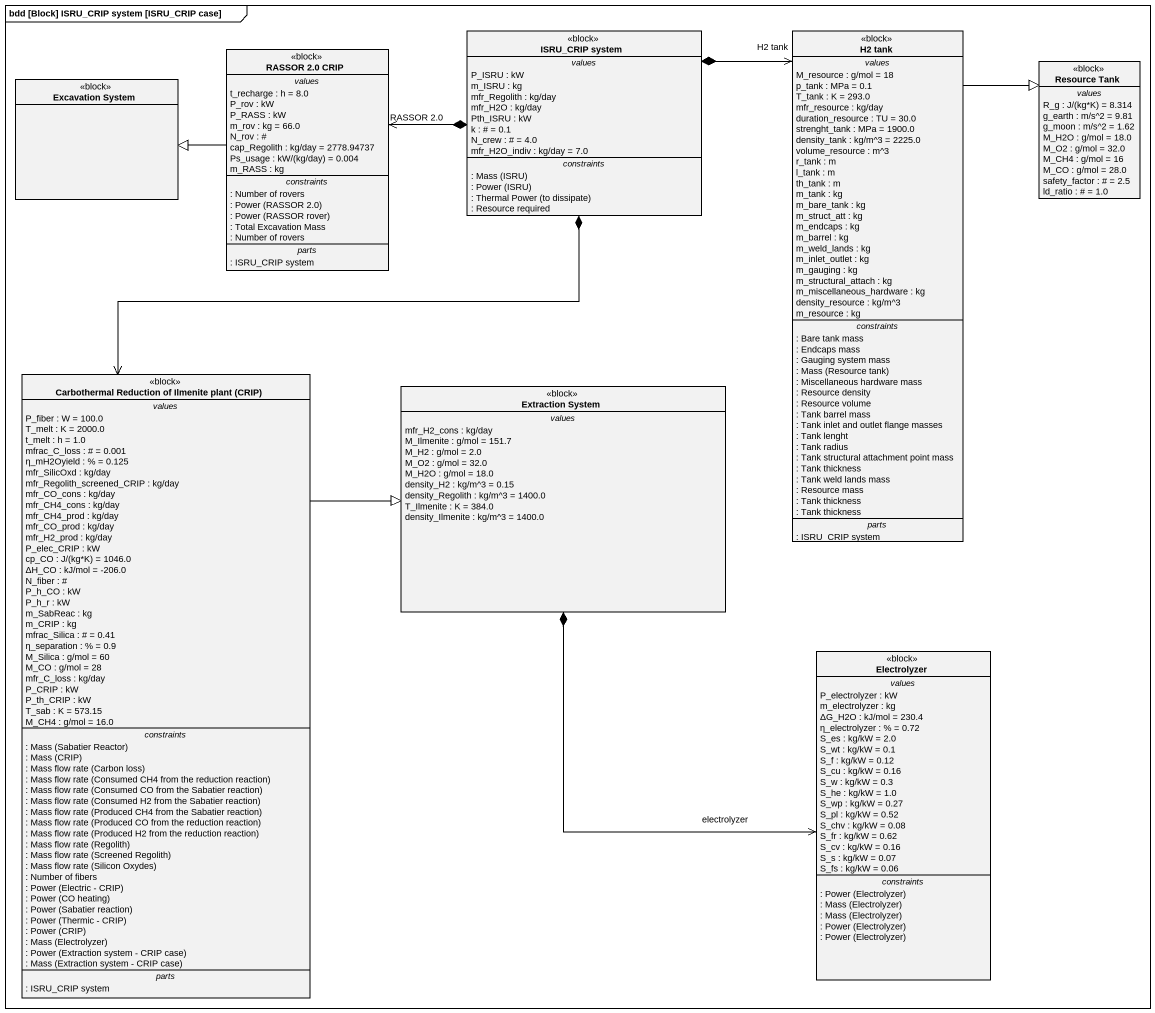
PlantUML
@startuml
mainframe bdd [Block] ISRU_CRIP system [ISRU_CRIP case]
hide circle
hide empty members
class "ISRU_CRIP system" as ISRU_CRIP_system <<block>> {
  -- values --
  P_ISRU : kW
  m_ISRU : kg
  mfr_Regolith : kg/day
  mfr_H2O : kg/day
  Pth_ISRU : kW
  k : # = 0.1
  N_crew : # = 4.0
  mfr_H2O_indiv : kg/day = 7.0
  -- constraints --
  {field} : Mass (ISRU)
  {field} : Power (ISRU)
  {field} : Thermal Power (to dissipate)
  : Resource required
}
class "H2 tank" as H2_tank <<block>> {
  -- values --
  M_resource : g/mol = 18
  p_tank : MPa = 0.1
  T_tank : K = 293.0
  mfr_resource : kg/day
  duration_resource : TU = 30.0
  strenght_tank : MPa = 1900.0
  density_tank : kg/m^3 = 2225.0
  volume_resource : m^3
  r_tank : m
  l_tank : m
  th_tank : m
  m_tank : kg
  m_bare_tank : kg
  m_struct_att : kg
  m_endcaps : kg
  m_barrel : kg
  m_weld_lands : kg
  m_inlet_outlet : kg
  m_gauging : kg
  m_structural_attach : kg
  m_miscellaneous_hardware : kg
  density_resource : kg/m^3
  m_resource : kg
  -- constraints --
  : Bare tank mass
  : Endcaps mass
  : Gauging system mass
  {field} : Mass (Resource tank)
  : Miscellaneous hardware mass
  : Resource density
  : Resource volume
  : Tank barrel mass
  : Tank inlet and outlet flange masses
  : Tank lenght
  : Tank radius
  : Tank structural attachment point mass
  : Tank thickness
  : Tank weld lands mass
  : Resource mass
  : Tank thickness
  : Tank thickness
  -- parts --
  : ISRU_CRIP system
}
class "RASSOR 2.0 CRIP" as RASSOR_2_0_CRIP <<block>> {
  -- values --
  t_recharge : h = 8.0
  P_rov : kW
  P_RASS : kW
  m_rov : kg = 66.0
  N_rov : #
  cap_Regolith : kg/day = 2778.94737
  {field} Ps_usage : kW/(kg/day) = 0.004
  m_RASS : kg
  -- constraints --
  : Number of rovers
  {field} : Power (RASSOR 2.0)
  {field} : Power (RASSOR rover)
  : Total Excavation Mass
  : Number of rovers
  -- parts --
  : ISRU_CRIP system
}
class "Resource Tank" as Resource_Tank <<block>> {
  -- values --
  {field} R_g : J/(kg*K) = 8.314
  g_earth : m/s^2 = 9.81
  g_moon : m/s^2 = 1.62
  M_H2O : g/mol = 18.0
  M_O2 : g/mol = 32.0
  M_CH4 : g/mol = 16
  M_CO : g/mol = 28.0
  safety_factor : # = 2.5
  ld_ratio : # = 1.0
}
class "Excavation System" as Excavation_System <<block>>
class "Carbothermal Reduction of Ilmenite plant (CRIP)" as Carbothermal_Reduction_of <<block>> {
  -- values --
  P_fiber : W = 100.0
  T_melt : K = 2000.0
  t_melt : h = 1.0
  mfrac_C_loss : # = 0.001
  η_mH2Oyield : % = 0.125
  mfr_SilicOxd : kg/day
  mfr_Regolith_screened_CRIP : kg/day
  mfr_CO_cons : kg/day
  mfr_CH4_cons : kg/day
  mfr_CH4_prod : kg/day
  mfr_CO_prod : kg/day
  mfr_H2_prod : kg/day
  P_elec_CRIP : kW
  {field} cp_CO : J/(kg*K) = 1046.0
  ΔH_CO : kJ/mol = -206.0
  N_fiber : #
  P_h_CO : kW
  P_h_r : kW
  m_SabReac : kg
  m_CRIP : kg
  mfrac_Silica : # = 0.41
  η_separation : % = 0.9
  M_Silica : g/mol = 60
  M_CO : g/mol = 28
  mfr_C_loss : kg/day
  P_CRIP : kW
  P_th_CRIP : kW
  T_sab : K = 573.15
  M_CH4 : g/mol = 16.0
  -- constraints --
  {field} : Mass (Sabatier Reactor)
  {field} : Mass (CRIP)
  {field} : Mass flow rate (Carbon loss)
  {field} : Mass flow rate (Consumed CH4 from the reduction reaction)
  {field} : Mass flow rate (Consumed CO from the Sabatier reaction)
  {field} : Mass flow rate (Consumed H2 from the Sabatier reaction)
  {field} : Mass flow rate (Produced CH4 from the Sabatier reaction)
  {field} : Mass flow rate (Produced CO from the reduction reaction)
  {field} : Mass flow rate (Produced H2 from the reduction reaction)
  {field} : Mass flow rate (Regolith)
  {field} : Mass flow rate (Screened Regolith)
  {field} : Mass flow rate (Silicon Oxydes)
  : Number of fibers
  {field} : Power (Electric - CRIP)
  {field} : Power (CO heating)
  {field} : Power (Sabatier reaction)
  {field} : Power (Thermic - CRIP)
  {field} : Power (CRIP)
  {field} : Mass (Electrolyzer)
  {field} : Power (Extraction system - CRIP case)
  {field} : Mass (Extraction system - CRIP case)
  -- parts --
  : ISRU_CRIP system
}
class "Extraction System" as Extraction_System <<block>> {
  -- values --
  mfr_H2_cons : kg/day
  M_Ilmenite : g/mol = 151.7
  M_H2 : g/mol = 2.0
  M_O2 : g/mol = 32.0
  M_H2O : g/mol = 18.0
  density_H2 : kg/m^3 = 0.15
  density_Regolith : kg/m^3 = 1400.0
  T_Ilmenite : K = 384.0
  density_Ilmenite : kg/m^3 = 1400.0
}
class Electrolyzer <<block>> {
  -- values --
  P_electrolyzer : kW
  m_electrolyzer : kg
  ΔG_H2O : kJ/mol = 230.4
  η_electrolyzer : % = 0.72
  S_es : kg/kW = 2.0
  S_wt : kg/kW = 0.1
  S_f : kg/kW = 0.12
  S_cu : kg/kW = 0.16
  S_w : kg/kW = 0.3
  S_he : kg/kW = 1.0
  S_wp : kg/kW = 0.27
  S_pl : kg/kW = 0.52
  S_chv : kg/kW = 0.08
  S_fr : kg/kW = 0.62
  S_cv : kg/kW = 0.16
  S_s : kg/kW = 0.07
  S_fs : kg/kW = 0.06
  -- constraints --
  {field} : Power (Electrolyzer)
  {field} : Mass (Electrolyzer)
  {field} : Mass (Electrolyzer)
  {field} : Power (Electrolyzer)
  {field} : Power (Electrolyzer)
}
ISRU_CRIP_system *-right-> "H2 tank" H2_tank
ISRU_CRIP_system *-left-> "RASSOR 2.0" RASSOR_2_0_CRIP
ISRU_CRIP_system *--> Carbothermal_Reduction_of
H2_tank -up-|> Resource_Tank
RASSOR_2_0_CRIP -left-|> Excavation_System
Carbothermal_Reduction_of -right-|> Extraction_System
Extraction_System *--> "electrolyzer" Electrolyzer
@enduml
